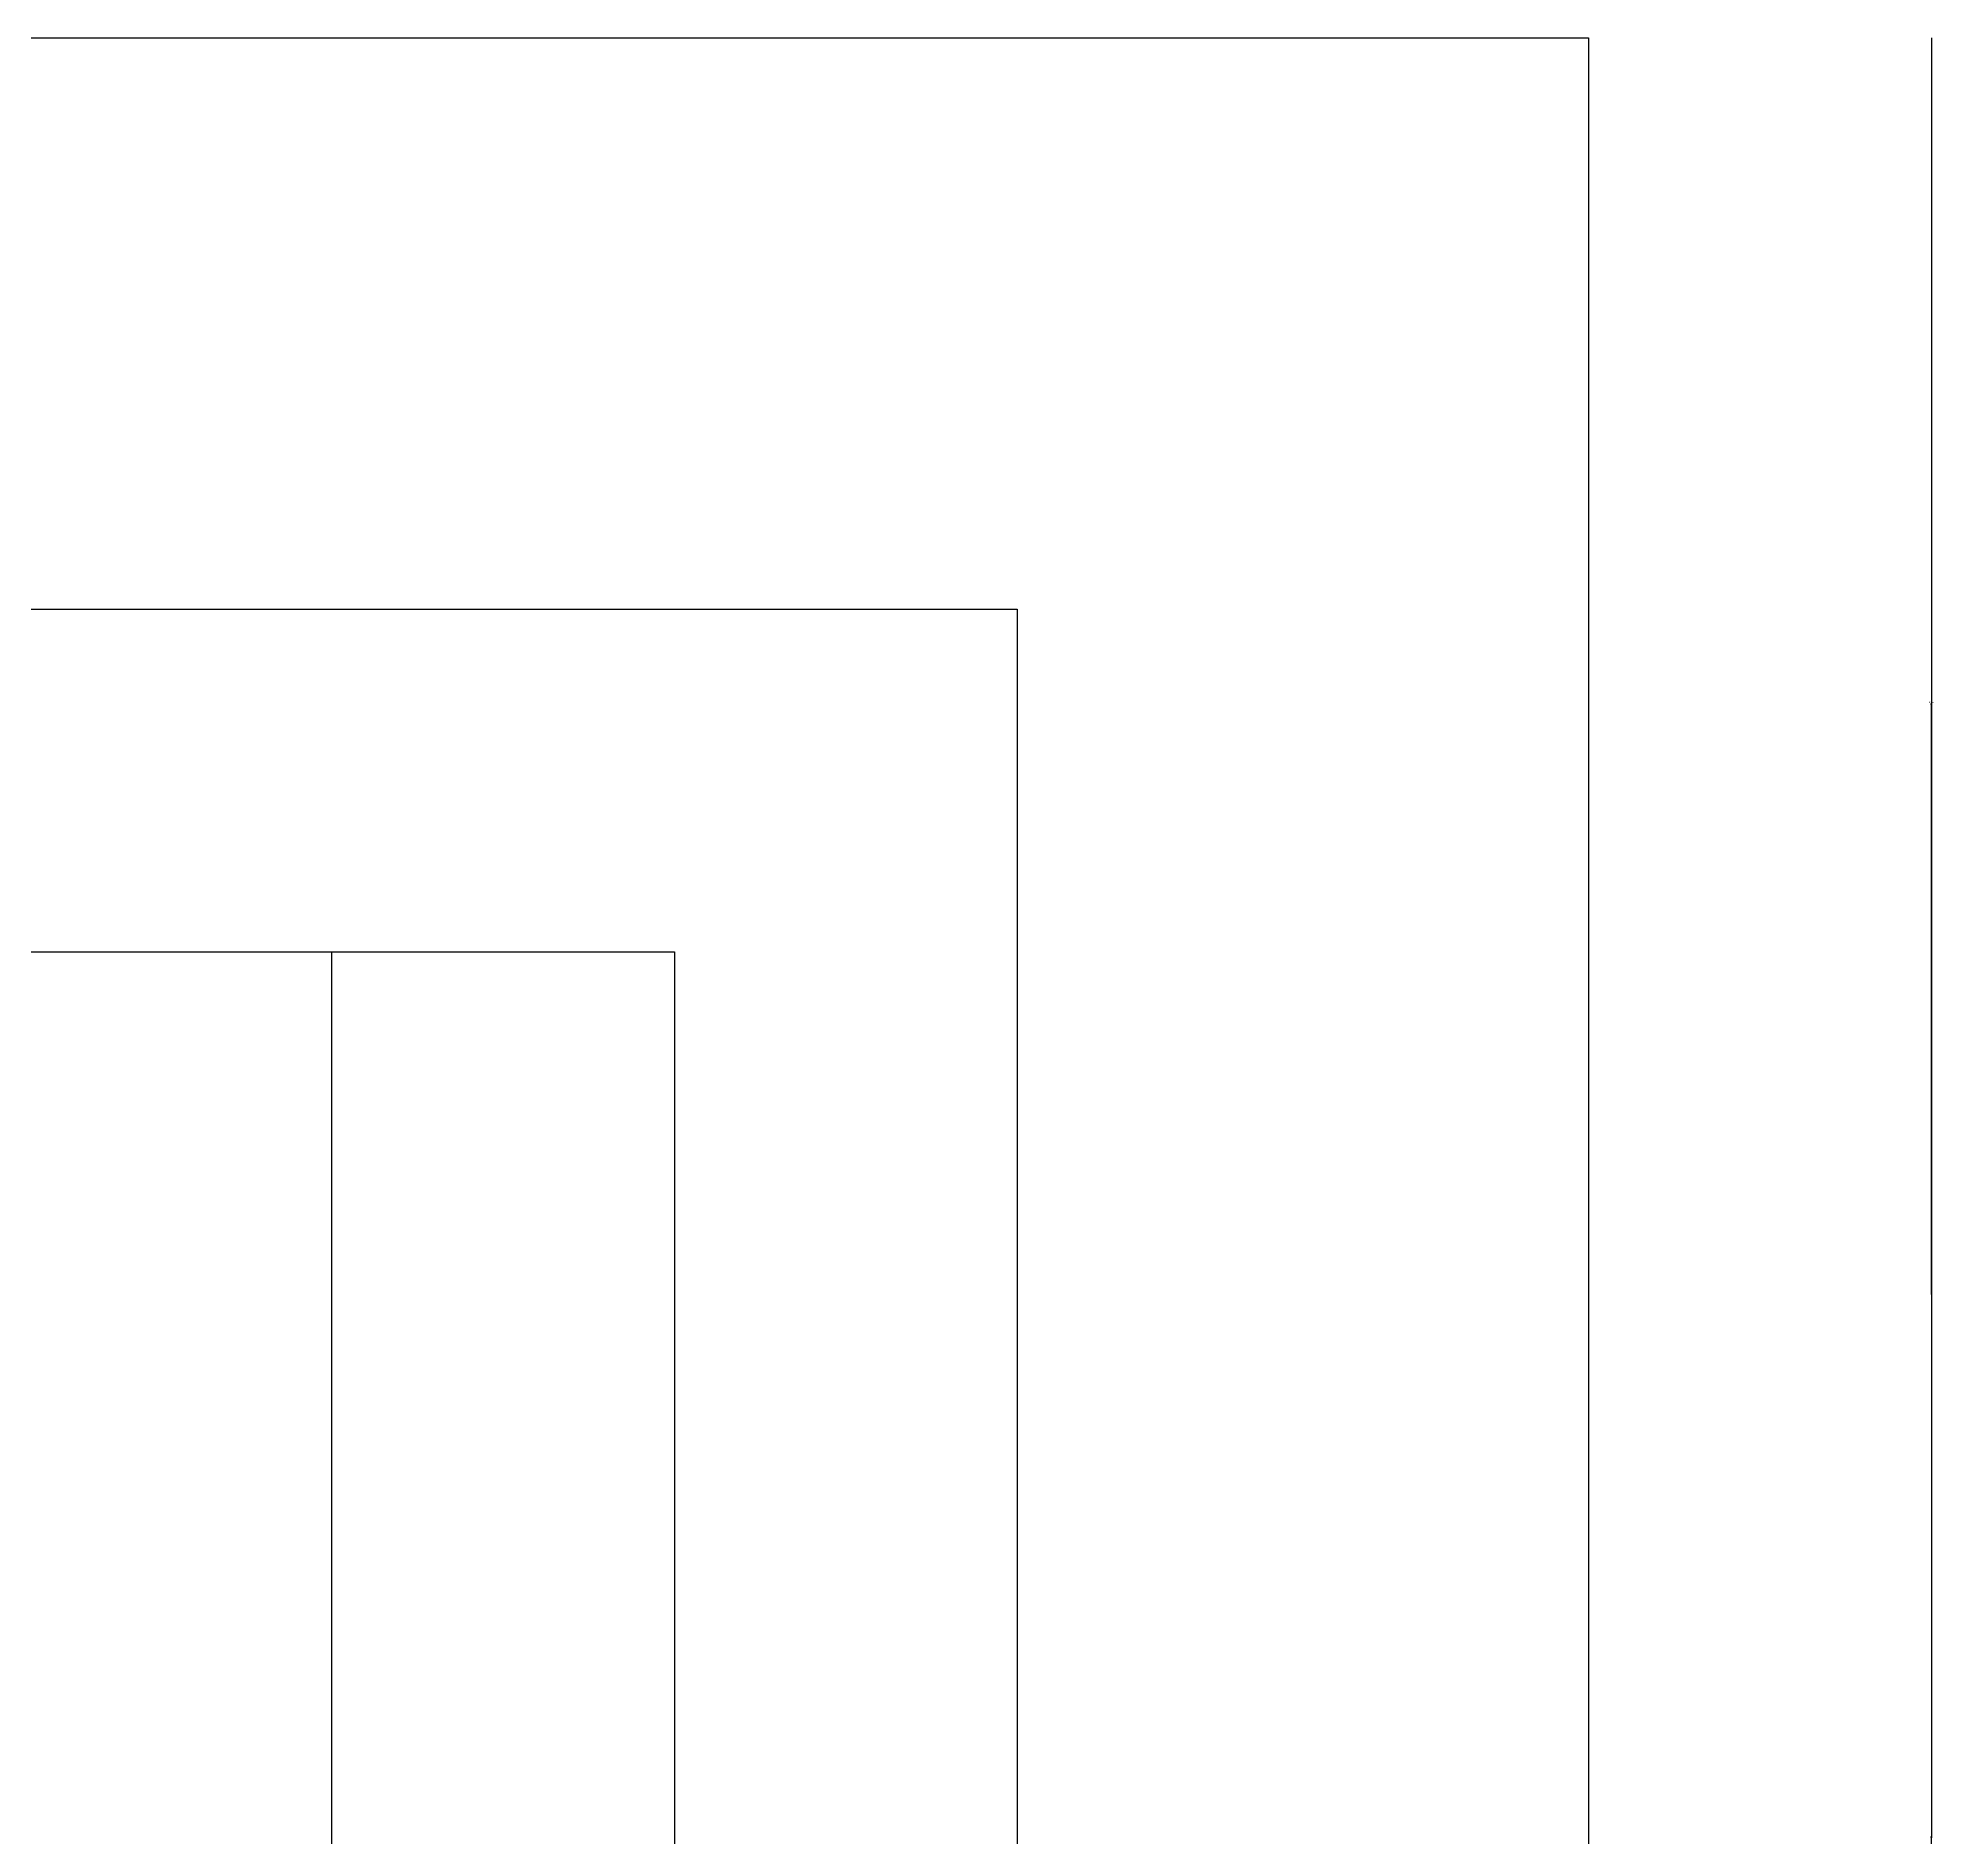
# Model space of a CAD drawing. Header units: metres. Extents: x 4568 to 182545, y -86951 to 35529.
# Drawn here: x 63062 to 64256, y -8469 to -7335 of the extents above; entities that cross this region are included whole.
import ezdxf

# ---------------------------------------------------------------- set-up
doc = ezdxf.new("R2010")
doc.units = ezdxf.units.M
doc.layers.add('DIM', color=1, linetype='Continuous')
doc.layers.add('PLAN', color=2, linetype='Continuous')
doc.dimstyles.get("Standard").update_dxf_attribs({"dimtxt": 2.5, "dimasz": 2.5, "dimexe": 1.25, "dimexo": 0.625, "dimtad": 1, "dimcen": 2.5, "dimazin": 3, "dimtfac": 1, "dimtmove": 0, "dimatfit": 3})

# ---------------------------------------------------------------- blocks, each defined once
blk = doc.blocks.new('_CLOSEDFILLED')
at = {"color": 0, "linetype": 'BYBLOCK'}
blk.add_solid([(-1, 0.2), (0, 0), (-1, -0.2)], dxfattribs=at)
blk = doc.blocks.new('*D130')
for p, q in [((64254.58, -7334.86), (64254.58, -8468.86)), ((64254.33, -8468.86), (64254.08, -8468.86)), ((64254.58, -9602.86), (64254.58, -8468.86)), ((64254.58, -8468.86), (64254.58, -8468.86)), ((64254.83, -8468.86), (64255.08, -8468.86))]:
    blk.add_line(p, q)
at = {"layer": 'Defpoints'}
for p in [(64254.58, -7334.86), (64254.58, -8468.86), (64254.58, -9602.86)]:
    blk.add_point(p, dxfattribs=at)
at = {"layer": 'DIM', "xscale": 0.25, "yscale": 0.25}
blk.add_blockref('_CLOSEDFILLED', (64254.58, -8468.86), dxfattribs=at)
at = {"layer": 'DIM', "xscale": 0.25, "yscale": 0.25, "rotation": 180}
blk.add_blockref('_CLOSEDFILLED', (64254.58, -8468.86), dxfattribs=at)
at = {"layer": 'DIM', "insert": (64254.58, -8467.735), "char_height": 1, "attachment_point": 5}
blk.add_mtext('L', dxfattribs=at)
blk = doc.blocks.new('*D131')
for p, q in [((64254.58, -7694.86), (64254.58, -7754.78)), ((64254.33, -7754.78), (64254.08, -7754.78)), ((64254.58, -8126.86), (64254.58, -7754.78)), ((64254.58, -7754.78), (64254.58, -7754.78)), ((64254.83, -7754.78), (64255.08, -7754.78))]:
    blk.add_line(p, q)
at = {"layer": 'Defpoints'}
for p in [(64254.58, -7694.86), (64254.58, -7754.78), (64254.58, -8126.86)]:
    blk.add_point(p, dxfattribs=at)
at = {"layer": 'DIM', "xscale": 0.25, "yscale": 0.25}
blk.add_blockref('_CLOSEDFILLED', (64254.58, -7754.78), dxfattribs=at)
at = {"layer": 'DIM', "xscale": 0.25, "yscale": 0.25, "rotation": 180}
blk.add_blockref('_CLOSEDFILLED', (64254.58, -7754.78), dxfattribs=at)
at = {"layer": 'DIM', "insert": (64254.58, -7753.655), "char_height": 1, "attachment_point": 5}
blk.add_mtext('60xm', dxfattribs=at)
blk = doc.blocks.new('*D133')
for p, q in [((64254.58, -8126.86), (64254.58, -8468.86)), ((64254.33, -8468.86), (64254.08, -8468.86)), ((64254.58, -8810.86), (64254.58, -8468.86)), ((64254.58, -8468.86), (64254.58, -8468.86)), ((64254.83, -8468.86), (64255.08, -8468.86))]:
    blk.add_line(p, q)
at = {"layer": 'Defpoints'}
for p in [(64254.58, -8126.86), (64254.58, -8468.86), (64254.58, -8810.86)]:
    blk.add_point(p, dxfattribs=at)
at = {"layer": 'DIM', "xscale": 0.25, "yscale": 0.25}
blk.add_blockref('_CLOSEDFILLED', (64254.58, -8468.86), dxfattribs=at)
at = {"layer": 'DIM', "xscale": 0.25, "yscale": 0.25, "rotation": 180}
blk.add_blockref('_CLOSEDFILLED', (64254.58, -8468.86), dxfattribs=at)
at = {"layer": 'DIM', "insert": (64254.58, -8467.735), "char_height": 1, "attachment_point": 5}
blk.add_mtext('b', dxfattribs=at)

msp = doc.modelspace()

# ---------------------------------------------------------------- linework, layer by layer
at = {"layer": 'PLAN'}
for points in [[(64038.58, -7334.86), (64038.58, -9602.86), (61158.58, -9602.86), (61158.58, -7334.86)], [(63678.58, -7694.86), (63678.58, -9242.86), (61518.58, -9242.86), (61518.58, -7694.86)], [(63462.58, -7910.86), (63462.58, -9026.86), (61734.58, -9026.86), (61734.58, -7910.86)], [(63246.58, -7910.86), (63246.58, -9026.86), (61950.58, -9026.86), (61950.58, -7910.86)]]:
    msp.add_lwpolyline(points, close=True, dxfattribs=at)

# ---------------------------------------------------------------- dimensions: what is measured, and where the dimension line sits
at = {"layer": 'DIM'}
for base, p1, p2, text, picture, middle in [((64254.58, -8468.86), (64254.58, -9602.86), (64254.58, -7334.86), 'L', '*D130', (64254.58, -8467.735)), ((64254.58, -7754.78), (64254.58, -7694.86), (64254.58, -8126.86), '60xm', '*D131', (64254.58, -7753.655)), ((64254.58, -8468.86), (64254.58, -8126.86), (64254.58, -8810.86), 'b', '*D133', (64254.58, -8467.735))]:
    dim = msp.add_linear_dim(base=base, p1=p1, p2=p2, text=text, dimstyle='Standard', dxfattribs=at)
    dim.commit()
    dim.dimension.update_dxf_attribs({"geometry": picture, "text_midpoint": middle})

doc.saveas('drawing.dxf')
